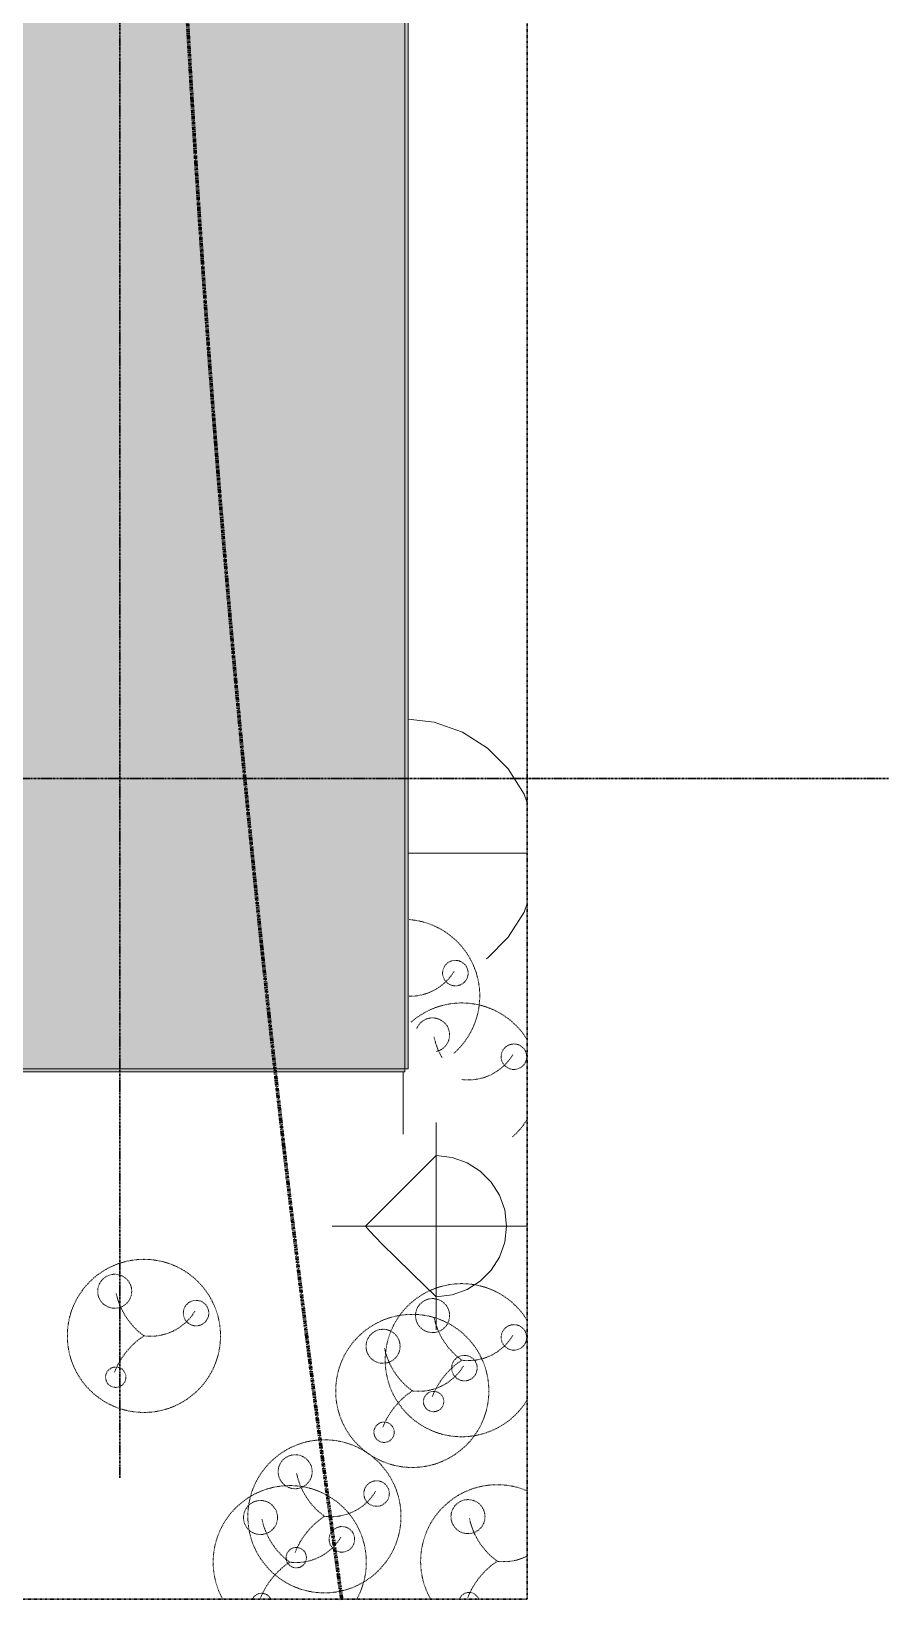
# Model space of a CAD drawing. Header units: inches. Extents: x 9391 to 11530, y 1186 to 2858.
# Drawn here: x 11259.5 to 11461, y 1339.6 to 1708.4 of the extents above; entities that cross this region are included whole.
import ezdxf

# ---------------------------------------------------------------- set-up
doc = ezdxf.new("R2010")
doc.units = ezdxf.units.IN
doc.header["$MEASUREMENT"] = 0
for name, pattern in [('Aligning Line 1_8_', [0.25, 0.125, -0.125]), ('Dash', [0.25, 0.125, -0.125]), ('Double Dash 3_8_', [1, 0.375, -0.125, 0.125, -0.125, 0.125, -0.125]), ('Grid Line 1_2_', [0.875, 0.5, -0.125, 0.125, -0.125])]:
    doc.linetypes.add(name, pattern=pattern)
for name, color, linetype, lineweight in [('A-DETL-GENF-1', 254, 'Continuous', 9), ('A-DETL-GENF-2', 253, 'Continuous', 9), ('A-DETL-GENF-HDLN', 1, 'Dash', 9), ('A-ROOF', 132, 'Continuous', 13), ('A-ROOF-1', 132, 'Continuous', 5), ('A-ROOF-OTLN', 132, 'Continuous', 9), ('A-ROOF-OTLN-1', 132, 'Continuous', 5), ('C-PROP-LINE', 91, 'Double Dash 3_8_', 211), ('G-ANNO-SYMB', 111, 'Aligning Line 1_8_', 30), ('S-GRID-1', 1, 'Grid Line 1_2_', 30)]:
    doc.layers.add(name, color=color, linetype=linetype, lineweight=lineweight)

# ---------------------------------------------------------------- blocks, each defined once
blk = doc.blocks.new('orange tree 26119 - orange tree 26119-1542759-FLOOR PLAN - ROOF')
at = {"layer": 'A-DETL-GENF-1'}
for p, q in [((-19.79, 24.69), (-13.91, 28.43)), ((-13.91, 28.43), (-11.87, 29.16)), ((0, 27.3), (0, 29.16)), ((0, 29.16), (0, 24.05)), ((0, 24.05), (0, 29.16)), ((0, 29.16), (0, 23.88)), ((0, 24.91), (0, 27.3)), ((11.87, 29.16), (13.91, 28.43)), ((13.91, 28.43), (19.79, 24.69)), ((-24.69, 19.79), (-19.79, 24.69)), ((0, 20.98), (0, 24.91)), ((0, 23.88), (0, 15.68)), ((19.79, 24.69), (24.69, 19.79)), ((-28.43, 13.91), (-24.69, 19.79)), ((0, 18.59), (0, 20.98)), ((0, 13.63), (0, 18.59)), ((24.69, 19.79), (24.86, 19.53)), ((0, 15.68), (0, 4.91)), ((-30.81, 7.25), (-28.43, 13.91)), ((0, 12.6), (0, 13.63)), ((0, 7.14), (0, 12.6)), ((-31.52, 1.15), (-30.81, 7.25)), ((0, 2.86), (0, 7.14)), ((0, 5.43), (0, 4.91)), ((0, 5.43), (0, 2.52)), ((0, 4.91), (0, 1.15)), ((0, 4.91), (0, 1.33)), ((0, 3.04), (0, 2.86)), ((0, 3.04), (0, 1.15)), ((0, 1.15), (0, 2.52)), ((0, 1.33), (0, 1.15)), ((51.43, 0), (58.05, 0)), ((51.55, 0), (51.43, 0)), ((52.33, 0), (51.55, 0)), ((55.06, 0), (52.33, 0)), ((62.08, 0), (55.06, 0)), ((55.71, 0), (55.19, 0)), ((55.19, 0), (59.61, 0)), ((58.96, 0), (55.71, 0)), ((60.26, 0), (57.4, 0)), ((57.4, 0), (62.08, 0)), ((58.05, 0), (58.96, 0)), ((59.61, 0), (58.31, 0)), ((58.31, 0), (62.73, 0)), ((66.1, 0), (60.26, 0)), ((62.73, 0), (66.1, 0))]:
    blk.add_line(p, q, dxfattribs=at)
blk = doc.blocks.new('lupin 26755 - lupin 26755-1542760-FLOOR PLAN - ROOF')
at = {"layer": 'A-DETL-GENF-HDLN'}
for centre, radius in [((0, 0), 18), ((-5.36, 12.26), 3), ((-10.49, -6.87), 4), ((9.72, -6.62), 2.39)]:
    blk.add_circle(centre, radius, dxfattribs=at)
for centre, radius, start, end in [((-12.13, 1.52), 12.23, 352.8605, 59.0245), ((-13.57, 9.88), 16.78, 282.0514, 323.9486), ((15.36, 10.23), 18.46, 213.6663, 248.3337)]:
    blk.add_arc(centre, radius, start, end, dxfattribs=at)
blk = doc.blocks.new('lupin 26755 - lupin 26755-V66-FLOOR PLAN - ROOF')
at = {"layer": 'A-DETL-GENF-HDLN'}
for centre, radius in [((-5.36, 12.26), 3), ((-10.49, -6.87), 4)]:
    blk.add_circle(centre, radius, dxfattribs=at)
for centre, radius, start, end in [((0, 0), 18, 60.6663, 299.3337), ((-12.13, 1.52), 12.23, 352.8605, 59.0245), ((-13.57, 9.88), 16.78, 282.0514, 323.9486), ((15.36, 10.23), 18.46, 213.6663, 248.3337), ((9.72, -6.62), 2.39, 113.9463, 245.7481)]:
    blk.add_arc(centre, radius, start, end, dxfattribs=at)
blk = doc.blocks.new('lupin 26755 - lupin 26755-V67-FLOOR PLAN - ROOF')
at = {"layer": 'A-DETL-GENF-HDLN'}
blk.add_circle((-10.49, -6.87), 4, dxfattribs=at)
for centre, radius, start, end in [((0, 0), 18, 156.8793, 300.0893), ((-12.13, 1.52), 12.23, 352.8605, 27.1309), ((-13.57, 9.88), 16.78, 282.0514, 323.9486), ((15.36, 10.23), 18.46, 213.6663, 248.3337), ((9.72, -6.62), 2.39, 108.0202, 251.398)]:
    blk.add_arc(centre, radius, start, end, dxfattribs=at)
blk = doc.blocks.new('lupin 26755 - lupin 26755-V68-FLOOR PLAN - ROOF')
at = {"layer": 'A-DETL-GENF-HDLN'}
for centre, radius in [((-5.36, 12.26), 3), ((-10.49, -6.87), 4), ((9.72, -6.62), 2.39)]:
    blk.add_circle(centre, radius, dxfattribs=at)
for centre, radius, start, end in [((0, 0), 18, 120.8509, 0), ((0, 0), 18, 0, 59.1491), ((-12.13, 1.52), 12.23, 352.8605, 59.0245), ((-13.57, 9.88), 16.78, 282.0514, 323.9486), ((15.36, 10.23), 18.46, 213.6663, 248.3337)]:
    blk.add_arc(centre, radius, start, end, dxfattribs=at)
blk = doc.blocks.new('lupin 26755 - lupin 26755-V69-FLOOR PLAN - ROOF')
at = {"layer": 'A-DETL-GENF-HDLN'}
blk.add_circle((-5.36, 12.26), 3, dxfattribs=at)
for centre, radius, start, end in [((0, 0), 18, 120.8509, 221.5531), ((0, 0), 18, 41.5533, 59.1491), ((-12.13, 1.52), 12.23, 352.8605, 59.0245), ((-10.49, -6.87), 4, 13.876, 249.2163), ((-13.57, 9.88), 16.78, 282.0514, 300.076)]:
    blk.add_arc(centre, radius, start, end, dxfattribs=at)
blk = doc.blocks.new('lupin 26755 - lupin 26755-V70-FLOOR PLAN - ROOF')
at = {"layer": 'A-DETL-GENF-HDLN'}
blk.add_circle((-5.36, 12.26), 3, dxfattribs=at)
for centre, radius, start, end in [((0, 0), 18, 41.5531, 176.3075), ((-12.13, 1.52), 12.23, 358.2742, 59.0245)]:
    blk.add_arc(centre, radius, start, end, dxfattribs=at)
blk = doc.blocks.new('magnolia 26756 - magnolia 26756-1542761-FLOOR PLAN - ROOF')
at = {"layer": 'A-DETL-GENF-1'}
for p, q in [((0, 21), (0, 21.46)), ((0, 21.46), (0, 20.73)), ((0, 20.53), (0, 21.46)), ((0, 21.46), (0, 21.19)), ((0, 21.43), (0, 21.46)), ((0, 21.46), (0, 21.3)), ((0, 20.4), (0, 21.43)), ((0, 21.23), (0, 21.33)), ((0, 21.33), (0, 20.66)), ((0, 21.3), (0, 21.23)), ((0, 21.19), (0, 20.7)), ((0, 20), (0, 21.07)), ((0, 21.07), (0, 20.91)), ((0, 20.8), (0, 21)), ((0, 20.98), (0, 21)), ((0, 21), (0, 20.87)), ((0, 20.84), (0, 20.98)), ((0, 20.91), (0, 20.7)), ((0, 17.43), (0, 20.87)), ((0, 19.97), (0, 20.84)), ((0, 20.71), (0, 20.8)), ((0, 20.73), (0, 20)), ((0, 20.5), (0, 20.71)), ((0, 20.7), (0, 20.43)), ((0, 20.7), (0, 20.28)), ((0, 20.66), (0, 20.47)), ((0, 20.44), (0, 20.53)), ((0, 20.2), (0, 20.5)), ((0, 20.47), (0, 20.24)), ((0, 20.38), (0, 20.44)), ((0, 20.43), (0, 18.93)), ((0, 20.08), (0, 20.4)), ((0, 20.13), (0, 20.38)), ((0, 20.28), (0, 19.97)), ((0, 20.24), (0, 19.97)), ((0, 19.84), (0, 20.2)), ((0, 19.97), (0, 20.13)), ((0, 19.38), (0, 20.08)), ((0, 19.73), (0, 19.97)), ((0, 19.97), (0, 19.7)), ((0, 19.46), (0, 19.84)), ((0, 19.56), (0, 19.73)), ((0, 19.7), (0, 19.56)), ((0, 19.47), (0, 19.56)), ((0, 19.56), (0, 19.41)), ((0, 18.93), (0, 19.47)), ((0, 19.08), (0, 19.46)), ((0, 19.41), (0, 19.12)), ((0, 18.57), (0, 19.38)), ((0, 19.12), (0, 19.01)), ((0, 18.73), (0, 19.08)), ((0, 19.01), (0, 18.93)), ((0, 18.93), (0, 18.75)), ((0, 18.75), (0, 18.58)), ((0, 17.95), (0, 18.73)), ((0, 18.58), (0, 18.06)), ((0, 17.6), (0, 18.57)), ((-10.37, 12.94), (-7.29, 14.9)), ((-7.29, 14.9), (-3.8, 16.15)), ((-3.8, 16.15), (0, 16.59)), ((0, 18.06), (0, 17.82)), ((0, 17.32), (0, 17.95)), ((0, 17.82), (0, 17.53)), ((0, 17.57), (0, 17.6)), ((0, 17.6), (0, 17.57)), ((0, 17.57), (0, 17.6)), ((0, 16.95), (0, 17.57)), ((0, 17.57), (0, 17.55)), ((0, 17.55), (0, 17.57)), ((0, 17.55), (0, 17.54)), ((0, 17.54), (0, 17.55)), ((0, 17.54), (0, 17.54)), ((0, 17.53), (0, 17.5)), ((0, 17.5), (0, 17.45)), ((0, 17.45), (0, 17.38)), ((0, 17.43), (0, 16.8)), ((0, 17.38), (0, 17.28)), ((0, 16.77), (0, 17.32)), ((0, 17.28), (0, 17.17)), ((0, 17.03), (0, 17.2)), ((0, 17.2), (0, 13.73)), ((0, 17.17), (0, 16.9)), ((0, 16.6), (0, 17.03)), ((0, 16.87), (0, 16.95)), ((0, 16.9), (0, 16.87)), ((0, 16.8), (0, 16.66)), ((0, 16.25), (0, 16.77)), ((0, 16.66), (0, 16.55)), ((0, 16.51), (0, 16.66)), ((0, 16.66), (0, 16.55)), ((0, 16.54), (0, 16.6)), ((0, 16.59), (3.8, 16.15)), ((0, 16.55), (0, 16.46)), ((0, 16.55), (0, 16.54)), ((0, 16.43), (0, 16.51)), ((0, 16.46), (0, 16.42)), ((0, 16.42), (0, 16.43)), ((0, 15.69), (0, 16.25)), ((0, 15.81), (0, 15.93)), ((0, 15.93), (0, 14.93)), ((0, 15.57), (0, 15.81)), ((0, 15.03), (0, 15.69)), ((0, 15.52), (0, 15.6)), ((0, 15.6), (0, 14.95)), ((0, 15.24), (0, 15.57)), ((0, 14.57), (0, 15.52)), ((0, 13.8), (0, 15.24)), ((0, 14.2), (0, 15.03)), ((0, 14.95), (0, 14.47)), ((0, 14.93), (0, 13.2)), ((0, 14.74), (0, 14.82)), ((0, 14.82), (0, 14.81)), ((0, 14.81), (0, 14.73)), ((3.8, 16.15), (7.29, 14.9)), ((7.29, 14.9), (10.37, 12.94)), ((-12.94, 10.37), (-10.37, 12.94)), ((0, 14.12), (0, 14.74)), ((0, 14.73), (0, 14.2)), ((0, 14.2), (0, 14.57)), ((0, 14.47), (0, 13.11)), ((0, 13.2), (0, 14.27)), ((0, 14.27), (0, 13.82)), ((0, 13.9), (0, 14.2)), ((0, 11.92), (0, 14.12)), ((0, 13.73), (0, 13.9)), ((0, 13.82), (0, 13.67)), ((0, 13.47), (0, 13.8)), ((0, 13.67), (0, 13.54)), ((0, 13.54), (0, 13.2)), ((0, 13.05), (0, 13.47)), ((0, 13.2), (0, 12.3)), ((0, 13.11), (0, 12.6)), ((0, 12.94), (0, 13.05)), ((0, 12.86), (0, 12.94)), ((0, 12.6), (0, 12.86)), ((0, 12.3), (0, 12.1)), ((0, 12.1), (0, 11.97)), ((0, 11.95), (0, 12.07)), ((0, 12.07), (0, 11.69)), ((0, 11.97), (0, 11.95)), ((0, 11.4), (0, 11.92)), ((0, 11.69), (0, 11.35)), ((0, 10.87), (0, 11.4)), ((0, 11.35), (0, 10.42)), ((10.37, 12.94), (12.94, 10.37)), ((-14.9, 7.29), (-12.94, 10.37)), ((0, -6.83), (0, 10.93)), ((0, 10.93), (0, 10.85)), ((0, 10.81), (0, 10.87)), ((0, 10.85), (0, 10.79)), ((0, 10.78), (0, 10.81)), ((0, 10.79), (0, 10.76)), ((0, 10.76), (0, 10.78)), ((0, 10.76), (0, 10.76)), ((0, 10.42), (0, 10.09)), ((0, 10.09), (0, 9.73)), ((0, 9.73), (0, 9.28)), ((0, 9.28), (0, 9.12)), ((0, 9.12), (0, 9)), ((0, 9), (0, 8.91)), ((0, 8.91), (0, 8.8)), ((0, 8.8), (0, 8.58)), ((0, 8.58), (0, 8.33)), ((0, 8.33), (0, 8.06)), ((0, 8.06), (0, 7.77)), ((0, 7.77), (0, 7.5)), ((0, 7.5), (0, 7.25)), ((12.94, 10.37), (14.9, 7.29)), ((-16.59, 0), (-16.15, 3.8)), ((-16.15, 3.8), (-14.9, 7.29)), ((0, 7.25), (0, 7.03)), ((0, 7.03), (0, 6.28)), ((0, 6.28), (0, 5.71)), ((0, 5.71), (0, 5.44)), ((0, 5.2), (0, 5.48)), ((0, 5.48), (0, 5.46)), ((0, 5.46), (0, 5.38)), ((0, 5.44), (0, 5.2)), ((0, 5.38), (0, 5.03)), ((0, 5.03), (0, 4.54)), ((0, 4.54), (0, 4.08)), ((0, 4.08), (0, 3.66)), ((14.9, 7.29), (16.15, 3.8)), ((16.15, 3.8), (16.59, 0)), ((-17.43, 0), (-20.87, 0)), ((-17.43, 0), (-16.8, 0)), ((-16.6, 0), (-17.03, 0)), ((-16.8, 0), (-16.66, 0)), ((-16.66, 0), (-16.55, 0)), ((-16.51, 0), (-16.66, 0)), ((-16.66, 0), (-16.55, 0)), ((-16.54, 0), (-16.6, 0)), ((-16.59, 0), (0, -16.59)), ((-16.55, 0), (-16.46, 0)), ((-16.55, 0), (-16.54, 0)), ((-16.43, 0), (-16.51, 0)), ((-16.46, 0), (-16.42, 0)), ((-16.42, 0), (-16.43, 0)), ((-15.81, 0), (-15.93, 0)), ((-15.93, 0), (-14.93, 0)), ((-15.57, 0), (-15.81, 0)), ((-15.24, 0), (-15.57, 0)), ((-13.8, 0), (-15.24, 0)), ((-14.93, 0), (-13.2, 0)), ((-13.2, 0), (-14.27, 0)), ((-14.27, 0), (-13.82, 0)), ((-13.82, 0), (-13.67, 0)), ((-13.47, 0), (-13.8, 0)), ((-13.67, 0), (-13.54, 0)), ((-13.54, 0), (-13.2, 0)), ((-13.2, 0), (-12.3, 0)), ((-12.3, 0), (-12.1, 0)), ((-12.1, 0), (-11.97, 0)), ((-11.97, 0), (-11.95, 0)), ((-5.2, 0), (-5.48, 0)), ((-5.48, 0), (-5.46, 0)), ((-5.46, 0), (-5.38, 0)), ((-5.38, 0), (-5.03, 0)), ((-5.03, 0), (-4.54, 0)), ((-4.54, 0), (-4.08, 0)), ((-4.08, 0), (-3.66, 0)), ((-3.66, 0), (-3.3, 0)), ((-3.3, 0), (-3.01, 0)), ((-2.47, 0), (-2.58, 0)), ((-2.58, 0), (-2.52, 0)), ((-2.52, 0), (-2.36, 0)), ((-2.36, 0), (-2.1, 0)), ((-2.1, 0), (-1.73, 0)), ((-1.73, 0), (-1.47, 0)), ((-1.47, 0), (-1.3, 0)), ((-1.3, 0), (-1.2, 0)), ((-1.2, 0), (-0.93, 0)), ((-0.93, 0), (-0.1, 0)), ((-0.1, 0), (2.13, 0)), ((0, 3.66), (0, 3.3)), ((0, 3.3), (0, 3.01)), ((0, 3.01), (0, 2.8)), ((0, 2.8), (0, 2.67)), ((0, 2.67), (0, 1.88)), ((0, 2.47), (0, 2.58)), ((0, 2.58), (0, 2.52)), ((0, 2.52), (0, 2.36)), ((0, 2.41), (0, 2.47)), ((0, 2.29), (0, 2.41)), ((0, 2.36), (0, 2.1)), ((0, 2.09), (0, 2.29)), ((0, 2.1), (0, 1.73)), ((0, 0.43), (0, 2.09)), ((0, 1.88), (0, 1.25)), ((0, 1.73), (0, 1.47)), ((0, 1.47), (0, 1.3)), ((0, 1.3), (0, 1.2)), ((0, 1.03), (0, 1.27)), ((0, 1.27), (0, 0.49)), ((0, 1.25), (0, 1.07)), ((0, 1.2), (0, 0.93)), ((0, 1.07), (0, 1.09)), ((0, 1.09), (0, 1.04)), ((0, 1.04), (0, 0.98)), ((0, 0.94), (0, 1.03)), ((0, 0.98), (0, 0.93)), ((0, 0.93), (0, 0.94)), ((0, 0.93), (0, 0.1)), ((0, 0.49), (0, 0.42)), ((0, 0.41), (0, 0.43)), ((0, 0.42), (0, 0.41)), ((0, 0.1), (0, -2.13)), ((1.82, 0), (1.78, 0)), ((1.78, 0), (1.79, 0)), ((1.79, 0), (1.87, 0)), ((2.08, 0), (1.82, 0)), ((1.87, 0), (4.46, 0)), ((2.13, 0), (2.08, 0)), ((4.46, 0), (6.67, 0)), ((4.84, 0), (4.63, 0)), ((4.63, 0), (4.64, 0)), ((4.64, 0), (5.23, 0)), ((6.67, 0), (4.84, 0)), ((5.23, 0), (6.02, 0)), ((6.02, 0), (7.6, 0)), ((7.4, 0), (7.2, 0)), ((7.2, 0), (7.84, 0)), ((7.87, 0), (7.4, 0)), ((7.6, 0), (7.79, 0)), ((7.79, 0), (7.95, 0)), ((7.84, 0), (8.5, 0)), ((8.24, 0), (7.87, 0)), ((7.95, 0), (8.2, 0)), ((8.2, 0), (8.36, 0)), ((8.72, 0), (8.24, 0)), ((8.45, 0), (8.27, 0)), ((8.27, 0), (9.94, 0)), ((8.36, 0), (8.45, 0)), ((8.5, 0), (9.15, 0)), ((9.33, 0), (8.72, 0)), ((9.15, 0), (10.39, 0)), ((9.48, 0), (9.33, 0)), ((9.68, 0), (9.48, 0)), ((10.48, 0), (9.68, 0)), ((9.94, 0), (10.25, 0)), ((10.25, 0), (10.46, 0)), ((10.39, 0), (11.46, 0)), ((10.46, 0), (10.53, 0)), ((10.53, 0), (10.48, 0)), ((11.46, 0), (11.6, 0)), ((11.6, 0), (11.88, 0)), ((11.88, 0), (12.14, 0)), ((12.14, 0), (12.25, 0)), ((12.25, 0), (12.33, 0)), ((12.33, 0), (12.45, 0)), ((12.45, 0), (12.5, 0)), ((12.5, 0), (12.53, 0)), ((12.53, 0), (12.59, 0)), ((12.59, 0), (12.71, 0)), ((12.71, 0), (12.93, 0)), ((12.93, 0), (13.29, 0)), ((13.29, 0), (13.41, 0)), ((13.41, 0), (13.98, 0)), ((13.98, 0), (14.12, 0)), ((14.12, 0), (14.27, 0)), ((14.27, 0), (14.44, 0)), ((14.44, 0), (14.6, 0)), ((14.6, 0), (14.77, 0)), ((14.77, 0), (14.93, 0)), ((14.93, 0), (15.16, 0)), ((15.16, 0), (15.87, 0)), ((15.87, 0), (16.71, 0)), ((16.71, 0), (17.1, 0)), ((17.1, 0), (17.42, 0)), ((17.42, 0), (17.56, 0)), ((17.45, 0), (17.42, 0)), ((17.42, 0), (17.46, 0)), ((17.73, 0), (17.45, 0)), ((17.46, 0), (17.6, 0)), ((17.56, 0), (17.67, 0)), ((17.6, 0), (17.87, 0)), ((17.67, 0), (17.7, 0)), ((17.7, 0), (17.73, 0)), ((17.73, 0), (17.73, 0)), ((17.87, 0), (18.03, 0)), ((18.03, 0), (18.13, 0)), ((18.13, 0), (18.26, 0)), ((18.26, 0), (18.36, 0)), ((18.36, 0), (18.53, 0)), ((18.53, 0), (18.96, 0)), ((18.96, 0), (19.36, 0)), ((19.36, 0), (19.7, 0)), ((19.92, 0), (19.6, 0)), ((19.6, 0), (21.36, 0)), ((19.7, 0), (19.93, 0)), ((20.02, 0), (19.92, 0)), ((19.93, 0), (20.02, 0)), ((22.01, 0), (20.47, 0)), ((21.36, 0), (21.71, 0)), ((21.71, 0), (21.95, 0)), ((21.95, 0), (22.07, 0)), ((22.07, 0), (22.01, 0)), ((-24.24, 0), (-24.4, 0)), ((-24.4, 0), (-24.17, 0)), ((-23.86, 0), (-24.24, 0)), ((-24.17, 0), (-23.95, 0)), ((-23.2, 0), (-24.13, 0)), ((-24.13, 0), (-23.98, 0)), ((-23.98, 0), (-22.03, 0)), ((-23.95, 0), (-22.93, 0)), ((-22.68, 0), (-23.86, 0)), ((-23.42, 0), (-23.44, 0)), ((-23.44, 0), (-23.2, 0)), ((-23.33, 0), (-23.42, 0)), ((-22.99, 0), (-23.33, 0)), ((-22.93, 0), (-23.02, 0)), ((-23.02, 0), (-22.95, 0)), ((-22.57, 0), (-22.99, 0)), ((-22.95, 0), (-22.8, 0)), ((-22.8, 0), (-21.19, 0)), ((-20.53, 0), (-22.68, 0)), ((-21.7, 0), (-22.57, 0)), ((-22.45, 0), (-22.54, 0)), ((-22.54, 0), (-22.53, 0)), ((-22.53, 0), (-22.37, 0)), ((-22, 0), (-22.45, 0)), ((-22.37, 0), (-20.73, 0)), ((-22.03, 0), (-21.87, 0)), ((-21.89, 0), (-22, 0)), ((-21.87, 0), (-21.89, 0)), ((-21, 0), (-21.7, 0)), ((-21.55, 0), (-21.6, 0)), ((-21.6, 0), (-21.6, 0)), ((-21.6, 0), (-21.3, 0)), ((-21.43, 0), (-21.55, 0)), ((-20.4, 0), (-21.43, 0)), ((-21.23, 0), (-21.33, 0)), ((-21.33, 0), (-20.66, 0)), ((-21.3, 0), (-21.23, 0)), ((-21.19, 0), (-20.7, 0)), ((-20, 0), (-21.07, 0)), ((-21.07, 0), (-20.91, 0)), ((-20.8, 0), (-21, 0)), ((-20.98, 0), (-21, 0)), ((-21, 0), (-20.87, 0)), ((-20.84, 0), (-20.98, 0)), ((-20.91, 0), (-20.7, 0)), ((-19.97, 0), (-20.84, 0)), ((-20.71, 0), (-20.8, 0)), ((-20.73, 0), (-20, 0)), ((-20.5, 0), (-20.71, 0)), ((-20.7, 0), (-20.43, 0)), ((-20.7, 0), (-20.28, 0)), ((-20.66, 0), (-20.47, 0)), ((-20.44, 0), (-20.53, 0)), ((-20.2, 0), (-20.5, 0)), ((-20.47, 0), (-20.24, 0)), ((-20.38, 0), (-20.44, 0)), ((-20.43, 0), (-18.93, 0)), ((-20.08, 0), (-20.4, 0)), ((-20.13, 0), (-20.38, 0)), ((-20.28, 0), (-19.97, 0)), ((-20.24, 0), (-19.97, 0)), ((-19.84, 0), (-20.2, 0)), ((-19.97, 0), (-20.13, 0)), ((-19.38, 0), (-20.08, 0)), ((-19.73, 0), (-19.97, 0)), ((-19.97, 0), (-19.7, 0)), ((-19.46, 0), (-19.84, 0)), ((-19.56, 0), (-19.73, 0)), ((-19.7, 0), (-19.56, 0)), ((-19.47, 0), (-19.56, 0)), ((-19.56, 0), (-19.41, 0)), ((-18.93, 0), (-19.47, 0)), ((-19.08, 0), (-19.46, 0)), ((-19.41, 0), (-19.12, 0)), ((-18.57, 0), (-19.38, 0)), ((-19.12, 0), (-19.01, 0)), ((-18.73, 0), (-19.08, 0)), ((-19.01, 0), (-18.93, 0)), ((-18.93, 0), (-18.75, 0)), ((-18.75, 0), (-18.58, 0)), ((-17.95, 0), (-18.73, 0)), ((-18.58, 0), (-18.06, 0)), ((-17.6, 0), (-18.57, 0)), ((-18.06, 0), (-17.82, 0)), ((-17.32, 0), (-17.95, 0)), ((-17.82, 0), (-17.53, 0)), ((-17.57, 0), (-17.6, 0)), ((-17.6, 0), (-17.57, 0)), ((-17.57, 0), (-17.6, 0)), ((-16.95, 0), (-17.57, 0)), ((-17.57, 0), (-17.55, 0)), ((-17.55, 0), (-17.57, 0)), ((-17.55, 0), (-17.54, 0)), ((-17.54, 0), (-17.55, 0)), ((-17.54, 0), (-17.54, 0)), ((-17.53, 0), (-17.5, 0)), ((-17.5, 0), (-17.45, 0)), ((-17.45, 0), (-17.38, 0)), ((-17.38, 0), (-17.28, 0)), ((-16.77, 0), (-17.32, 0)), ((-17.28, 0), (-17.17, 0)), ((-17.03, 0), (-17.2, 0)), ((-17.2, 0), (-13.73, 0)), ((-17.17, 0), (-16.9, 0)), ((-16.87, 0), (-16.95, 0)), ((-16.9, 0), (-16.87, 0)), ((-16.25, 0), (-16.77, 0)), ((-15.69, 0), (-16.25, 0)), ((-15.03, 0), (-15.69, 0)), ((-15.52, 0), (-15.6, 0)), ((-15.6, 0), (-14.95, 0)), ((-14.57, 0), (-15.52, 0)), ((-14.2, 0), (-15.03, 0)), ((-14.95, 0), (-14.47, 0)), ((-14.74, 0), (-14.82, 0)), ((-14.82, 0), (-14.81, 0)), ((-14.81, 0), (-14.73, 0)), ((-14.12, 0), (-14.74, 0)), ((-14.73, 0), (-14.2, 0)), ((-14.2, 0), (-14.57, 0)), ((-14.47, 0), (-13.11, 0)), ((-13.9, 0), (-14.2, 0)), ((-11.92, 0), (-14.12, 0)), ((-13.73, 0), (-13.9, 0)), ((-13.05, 0), (-13.47, 0)), ((-13.11, 0), (-12.6, 0)), ((-12.94, 0), (-13.05, 0)), ((-12.86, 0), (-12.94, 0)), ((-12.6, 0), (-12.86, 0)), ((-11.95, 0), (-12.07, 0)), ((-12.07, 0), (-11.69, 0)), ((-11.4, 0), (-11.92, 0)), ((-11.69, 0), (-11.35, 0)), ((-10.87, 0), (-11.4, 0)), ((-11.35, 0), (-10.42, 0)), ((6.83, 0), (-10.93, 0)), ((-10.93, 0), (-10.85, 0)), ((-10.81, 0), (-10.87, 0)), ((-10.85, 0), (-10.79, 0)), ((-10.78, 0), (-10.81, 0)), ((-10.79, 0), (-10.76, 0)), ((-10.76, 0), (-10.78, 0)), ((-10.76, 0), (-10.76, 0)), ((-10.42, 0), (-10.09, 0)), ((-10.09, 0), (-9.73, 0)), ((-9.73, 0), (-9.28, 0)), ((-9.28, 0), (-9.12, 0)), ((-9.12, 0), (-9, 0)), ((-9, 0), (-8.91, 0)), ((-8.91, 0), (-8.8, 0)), ((-8.8, 0), (-8.58, 0)), ((-8.58, 0), (-8.33, 0)), ((-8.33, 0), (-8.06, 0)), ((-8.06, 0), (-7.77, 0)), ((-7.77, 0), (-7.5, 0)), ((-7.5, 0), (-7.25, 0)), ((-7.25, 0), (-7.03, 0)), ((-7.03, 0), (-6.28, 0)), ((-6.28, 0), (-5.71, 0)), ((-5.71, 0), (-5.44, 0)), ((-5.44, 0), (-5.2, 0)), ((-3.01, 0), (-2.8, 0)), ((-2.8, 0), (-2.67, 0)), ((-2.67, 0), (-1.88, 0)), ((-2.41, 0), (-2.47, 0)), ((-2.29, 0), (-2.41, 0)), ((-2.09, 0), (-2.29, 0)), ((-0.43, 0), (-2.09, 0)), ((-1.88, 0), (-1.25, 0)), ((-1.03, 0), (-1.27, 0)), ((-1.27, 0), (-0.49, 0)), ((-1.25, 0), (-1.07, 0)), ((-1.07, 0), (-1.09, 0)), ((-1.09, 0), (-1.04, 0)), ((-1.04, 0), (-0.98, 0)), ((-0.94, 0), (-1.03, 0)), ((-0.98, 0), (-0.93, 0)), ((-0.93, 0), (-0.94, 0)), ((-0.49, 0), (-0.42, 0)), ((-0.41, 0), (-0.43, 0)), ((-0.42, 0), (-0.41, 0)), ((0, -1.82), (0, -1.78)), ((0, -1.78), (0, -1.79)), ((0, -1.79), (0, -1.87)), ((0, -2.08), (0, -1.82)), ((0, -1.87), (0, -4.46)), ((0, -2.13), (0, -2.08)), ((7.16, 0), (6.83, 0)), ((7.55, 0), (7.16, 0)), ((7.99, 0), (7.55, 0)), ((8.44, 0), (7.99, 0)), ((8.87, 0), (8.44, 0)), ((9.25, 0), (8.87, 0)), ((9.53, 0), (9.25, 0)), ((13.54, 0), (9.53, 0)), ((16.59, 0), (11.2, -5.53)), ((13.24, 0), (12.4, 0)), ((12.4, 0), (12.58, 0)), ((12.58, 0), (12.77, 0)), ((12.77, 0), (12.98, 0)), ((12.98, 0), (14.53, 0)), ((13.61, 0), (13.24, 0)), ((14.45, 0), (13.33, 0)), ((13.33, 0), (14.03, 0)), ((13.56, 0), (13.47, 0)), ((13.47, 0), (13.55, 0)), ((14.13, 0), (13.54, 0)), ((13.55, 0), (13.64, 0)), ((13.68, 0), (13.56, 0)), ((13.93, 0), (13.61, 0)), ((13.64, 0), (13.7, 0)), ((13.82, 0), (13.68, 0)), ((13.7, 0), (13.75, 0)), ((13.78, 0), (13.73, 0)), ((13.73, 0), (13.89, 0)), ((13.75, 0), (13.78, 0)), ((13.78, 0), (13.78, 0)), ((14.26, 0), (13.82, 0)), ((13.89, 0), (14.03, 0)), ((14.21, 0), (13.93, 0)), ((14.03, 0), (14.4, 0)), ((14.03, 0), (14.17, 0)), ((14.51, 0), (14.13, 0)), ((14.17, 0), (14.61, 0)), ((14.46, 0), (14.21, 0)), ((14.4, 0), (14.26, 0)), ((14.66, 0), (14.45, 0)), ((14.67, 0), (14.46, 0)), ((14.68, 0), (14.51, 0)), ((14.53, 0), (14.64, 0)), ((14.61, 0), (14.8, 0)), ((14.64, 0), (14.69, 0)), ((14.82, 0), (14.66, 0)), ((14.84, 0), (14.67, 0)), ((14.69, 0), (14.68, 0)), ((14.8, 0), (15.04, 0)), ((14.93, 0), (14.82, 0)), ((15.18, 0), (14.84, 0)), ((15.18, 0), (14.93, 0)), ((14.93, 0), (15.83, 0)), ((15.09, 0), (14.93, 0)), ((15.04, 0), (15.18, 0)), ((15.22, 0), (15.09, 0)), ((15.65, 0), (15.18, 0)), ((15.18, 0), (15.35, 0)), ((15.32, 0), (15.18, 0)), ((15.7, 0), (15.2, 0)), ((15.2, 0), (16.96, 0)), ((15.33, 0), (15.22, 0)), ((15.47, 0), (15.32, 0)), ((15.44, 0), (15.33, 0)), ((15.35, 0), (15.44, 0)), ((15.55, 0), (15.44, 0)), ((15.44, 0), (15.6, 0)), ((17.16, 0), (15.47, 0)), ((15.83, 0), (15.55, 0)), ((15.6, 0), (15.87, 0)), ((16.32, 0), (15.6, 0)), ((15.6, 0), (15.64, 0)), ((15.64, 0), (15.65, 0)), ((15.65, 0), (15.64, 0)), ((15.64, 0), (15.65, 0)), ((16.43, 0), (15.65, 0)), ((15.65, 0), (15.7, 0)), ((15.8, 0), (15.7, 0)), ((15.7, 0), (15.83, 0)), ((15.86, 0), (15.8, 0)), ((15.83, 0), (16.07, 0)), ((15.87, 0), (15.86, 0)), ((19.4, 0), (15.93, 0)), ((15.93, 0), (16.23, 0)), ((16.07, 0), (16.38, 0)), ((16.23, 0), (17.41, 0)), ((16.31, 0), (16.27, 0)), ((16.27, 0), (16.49, 0)), ((18.04, 0), (16.31, 0)), ((16.82, 0), (16.32, 0)), ((16.38, 0), (16.76, 0)), ((16.54, 0), (16.4, 0)), ((16.4, 0), (17.6, 0)), ((16.6, 0), (16.43, 0)), ((16.49, 0), (16.67, 0)), ((16.71, 0), (16.54, 0)), ((17.43, 0), (16.6, 0)), ((16.67, 0), (16.82, 0)), ((16.88, 0), (16.71, 0)), ((16.76, 0), (18.16, 0)), ((16.82, 0), (17.01, 0)), ((16.98, 0), (16.82, 0)), ((17.5, 0), (16.88, 0)), ((16.96, 0), (17.73, 0)), ((17.08, 0), (16.98, 0)), ((17.01, 0), (17.68, 0)), ((17.36, 0), (17.08, 0)), ((17.52, 0), (17.16, 0)), ((17.87, 0), (17.36, 0)), ((17.41, 0), (17.61, 0)), ((17.6, 0), (17.43, 0)), ((17.73, 0), (17.5, 0)), ((17.53, 0), (17.51, 0)), ((17.51, 0), (17.6, 0)), ((17.73, 0), (17.52, 0)), ((17.6, 0), (17.53, 0)), ((17.97, 0), (17.6, 0)), ((17.6, 0), (17.81, 0)), ((17.61, 0), (17.73, 0)), ((17.68, 0), (17.85, 0)), ((17.73, 0), (17.73, 0)), ((17.81, 0), (17.91, 0)), ((17.85, 0), (17.97, 0)), ((17.91, 0), (17.87, 0)), ((18.42, 0), (18.04, 0)), ((18.16, 0), (18.68, 0)), ((18.65, 0), (18.42, 0)), ((18.97, 0), (18.65, 0)), ((18.68, 0), (19.22, 0)), ((19.33, 0), (18.97, 0)), ((19.16, 0), (19.07, 0)), ((19.07, 0), (19.55, 0)), ((19.33, 0), (19.16, 0)), ((19.22, 0), (19.4, 0)), ((19.55, 0), (19.33, 0)), ((19.67, 0), (19.33, 0)), ((19.4, 0), (19.77, 0)), ((19.89, 0), (19.4, 0)), ((19.74, 0), (19.47, 0)), ((19.47, 0), (19.82, 0)), ((19.79, 0), (19.55, 0)), ((19.55, 0), (19.71, 0)), ((19.95, 0), (19.67, 0)), ((19.71, 0), (20.13, 0)), ((20.04, 0), (19.74, 0)), ((19.77, 0), (19.96, 0)), ((20.03, 0), (19.79, 0)), ((19.82, 0), (20.96, 0)), ((20.13, 0), (19.89, 0)), ((20.12, 0), (19.95, 0)), ((19.96, 0), (20.27, 0)), ((20.24, 0), (20.03, 0)), ((20.27, 0), (20.04, 0)), ((20.13, 0), (20.12, 0)), ((20.2, 0), (20.13, 0)), ((21.23, 0), (20.2, 0)), ((20.87, 0), (20.24, 0)), ((20.47, 0), (21.43, 0)), ((20.9, 0), (20.87, 0)), ((20.98, 0), (20.9, 0)), ((20.96, 0), (21.14, 0)), ((21.31, 0), (20.98, 0)), ((21.14, 0), (21.27, 0)), ((21.34, 0), (21.23, 0)), ((21.27, 0), (21.34, 0)), ((21.41, 0), (21.31, 0)), ((21.47, 0), (21.41, 0)), ((21.43, 0), (21.63, 0)), ((21.48, 0), (21.47, 0)), ((21.47, 0), (21.6, 0)), ((21.8, 0), (21.47, 0)), ((21.52, 0), (21.48, 0)), ((21.87, 0), (21.52, 0)), ((21.6, 0), (21.73, 0)), ((21.63, 0), (21.78, 0)), ((21.73, 0), (22.19, 0)), ((21.78, 0), (21.87, 0)), ((22.7, 0), (21.8, 0)), ((22.36, 0), (22.11, 0)), ((22.11, 0), (22.13, 0)), ((22.13, 0), (22.26, 0)), ((22.19, 0), (22.33, 0)), ((22.26, 0), (23.17, 0)), ((22.33, 0), (22.38, 0)), ((22.38, 0), (22.36, 0)), ((23.66, 0), (22.7, 0)), ((23.17, 0), (24.07, 0)), ((24.4, 0), (23.66, 0)), ((24.07, 0), (24.26, 0)), ((24.26, 0), (24.38, 0)), ((24.38, 0), (24.4, 0)), ((0, -4.46), (0, -6.67)), ((0, -4.84), (0, -4.63)), ((0, -4.63), (0, -4.64)), ((0, -4.64), (0, -5.23)), ((0, -6.67), (0, -4.84)), ((0, -5.23), (0, -6.02)), ((0, -6.02), (0, -7.6)), ((0, -7.16), (0, -6.83)), ((0, -7.55), (0, -7.16)), ((0, -7.4), (0, -7.2)), ((0, -7.2), (0, -7.84)), ((11.2, -5.53), (7.2, -9.6)), ((0, -7.87), (0, -7.4)), ((0, -7.99), (0, -7.55)), ((0, -7.6), (0, -7.79)), ((0, -7.79), (0, -7.95)), ((0, -7.84), (0, -8.5)), ((0, -8.24), (0, -7.87)), ((0, -7.95), (0, -8.2)), ((0, -8.44), (0, -7.99)), ((0, -8.2), (0, -8.36)), ((0, -8.72), (0, -8.24)), ((0, -8.45), (0, -8.27)), ((0, -8.27), (0, -9.94)), ((0, -8.36), (0, -8.45)), ((0, -8.87), (0, -8.44)), ((0, -8.5), (0, -9.15)), ((0, -9.33), (0, -8.72)), ((0, -9.25), (0, -8.87)), ((0, -9.15), (0, -10.39)), ((0, -9.53), (0, -9.25)), ((0, -9.48), (0, -9.33)), ((0, -9.68), (0, -9.48)), ((0, -13.54), (0, -9.53)), ((0, -10.48), (0, -9.68)), ((0, -9.94), (0, -10.25)), ((0, -10.25), (0, -10.46)), ((0, -10.39), (0, -11.46)), ((0, -10.46), (0, -10.53)), ((0, -10.53), (0, -10.48)), ((7.2, -9.6), (4.37, -12.46)), ((0, -11.46), (0, -11.6)), ((0, -11.6), (0, -11.88)), ((0, -11.88), (0, -12.14)), ((0, -12.14), (0, -12.25)), ((0, -12.25), (0, -12.33)), ((0, -12.33), (0, -12.45)), ((0, -13.24), (0, -12.4)), ((0, -12.4), (0, -12.58)), ((0, -12.45), (0, -12.5)), ((0, -12.5), (0, -12.53)), ((0, -12.53), (0, -12.59)), ((0, -12.58), (0, -12.77)), ((0, -12.59), (0, -12.71)), ((0, -12.71), (0, -12.93)), ((0, -12.77), (0, -12.98)), ((0, -12.93), (0, -13.29)), ((0, -12.98), (0, -14.53)), ((0, -13.61), (0, -13.24)), ((0, -13.29), (0, -13.41)), ((0, -14.45), (0, -13.33)), ((0, -13.33), (0, -14.03)), ((0, -13.41), (0, -13.98)), ((0, -13.56), (0, -13.47)), ((0, -13.47), (0, -13.55)), ((0, -14.13), (0, -13.54)), ((0, -13.55), (0, -13.64)), ((0, -13.68), (0, -13.56)), ((0, -13.93), (0, -13.61)), ((0, -13.64), (0, -13.7)), ((0, -13.82), (0, -13.68)), ((0, -13.7), (0, -13.75)), ((0, -13.78), (0, -13.73)), ((0, -13.73), (0, -13.89)), ((0, -13.75), (0, -13.78)), ((0, -13.78), (0, -13.78)), ((0, -14.26), (0, -13.82)), ((0, -13.89), (0, -14.03)), ((0, -14.21), (0, -13.93)), ((0, -13.98), (0, -14.12)), ((0, -14.03), (0, -14.4)), ((0, -14.03), (0, -14.17)), ((0, -14.12), (0, -14.27)), ((0, -14.51), (0, -14.13)), ((0, -14.17), (0, -14.61)), ((0, -14.46), (0, -14.21)), ((0, -14.4), (0, -14.26)), ((0, -14.27), (0, -14.44)), ((0, -14.44), (0, -14.6)), ((0, -14.66), (0, -14.45)), ((0, -14.67), (0, -14.46)), ((0, -14.68), (0, -14.51)), ((0, -14.53), (0, -14.64)), ((0, -14.6), (0, -14.77)), ((0, -14.61), (0, -14.8)), ((0, -14.64), (0, -14.69)), ((0, -14.82), (0, -14.66)), ((0, -14.84), (0, -14.67)), ((0, -14.69), (0, -14.68)), ((2.46, -14.34), (1.25, -15.5)), ((4.37, -12.46), (2.46, -14.34)), ((0, -14.77), (0, -14.93)), ((0, -14.8), (0, -15.04)), ((0, -14.93), (0, -14.82)), ((0, -15.18), (0, -14.84)), ((0, -14.93), (0, -15.16)), ((0, -15.18), (0, -14.93)), ((0, -14.93), (0, -15.83)), ((0, -15.09), (0, -14.93)), ((0, -15.04), (0, -15.18)), ((0, -15.22), (0, -15.09)), ((0, -15.16), (0, -15.87)), ((0, -15.65), (0, -15.18)), ((0, -15.18), (0, -15.35)), ((0, -15.32), (0, -15.18)), ((0, -15.7), (0, -15.2)), ((0, -15.2), (0, -16.96)), ((0, -15.33), (0, -15.22)), ((0, -15.47), (0, -15.32)), ((0, -15.44), (0, -15.33)), ((0, -15.35), (0, -15.44)), ((0, -15.55), (0, -15.44)), ((0, -15.44), (0, -15.6)), ((0, -17.16), (0, -15.47)), ((0, -15.83), (0, -15.55)), ((0, -15.6), (0, -15.87)), ((0, -16.32), (0, -15.6)), ((0, -15.6), (0, -15.64)), ((0, -15.64), (0, -15.65)), ((0, -15.65), (0, -15.64)), ((0, -15.64), (0, -15.65)), ((0, -16.43), (0, -15.65)), ((0, -15.65), (0, -15.7)), ((0, -15.8), (0, -15.7)), ((0, -15.7), (0, -15.83)), ((0, -15.86), (0, -15.8)), ((0, -15.83), (0, -16.07)), ((0, -15.87), (0, -15.86)), ((0, -15.87), (0, -16.71)), ((0, -19.4), (0, -15.93)), ((0, -15.93), (0, -16.23)), ((0, -16.07), (0, -16.38)), ((0.51, -16.16), (0, -16.59)), ((0, -16.23), (0, -17.41)), ((0, -16.31), (0, -16.27)), ((0, -16.27), (0, -16.49)), ((0, -18.04), (0, -16.31)), ((0, -16.82), (0, -16.32)), ((0, -16.38), (0, -16.76)), ((0, -16.54), (0, -16.4)), ((0, -16.4), (0, -17.6)), ((0, -16.6), (0, -16.43)), ((0, -16.49), (0, -16.67)), ((0, -16.71), (0, -16.54)), ((0, -17.43), (0, -16.6)), ((0, -16.67), (0, -16.82)), ((0, -16.71), (0, -17.1)), ((0, -16.88), (0, -16.71)), ((0, -16.76), (0, -18.16)), ((0, -16.82), (0, -17.01)), ((0, -16.98), (0, -16.82)), ((0, -17.5), (0, -16.88)), ((0, -16.96), (0, -17.73)), ((0, -17.08), (0, -16.98)), ((0, -17.01), (0, -17.68)), ((0, -17.36), (0, -17.08)), ((0, -17.1), (0, -17.42)), ((0, -17.52), (0, -17.16)), ((0, -17.87), (0, -17.36)), ((0, -17.41), (0, -17.61)), ((0, -17.42), (0, -17.56)), ((0, -17.45), (0, -17.42)), ((0, -17.42), (0, -17.46)), ((0, -17.6), (0, -17.43)), ((0, -17.73), (0, -17.45)), ((0, -17.46), (0, -17.6)), ((0, -17.73), (0, -17.5)), ((0, -17.53), (0, -17.51)), ((0, -17.51), (0, -17.6)), ((0, -17.73), (0, -17.52)), ((0, -17.6), (0, -17.53)), ((0, -17.56), (0, -17.67)), ((0, -17.6), (0, -17.87)), ((0, -17.97), (0, -17.6)), ((0, -17.6), (0, -17.81)), ((0, -17.61), (0, -17.73)), ((0, -17.67), (0, -17.7)), ((0, -17.68), (0, -17.85)), ((0, -17.7), (0, -17.73)), ((0, -17.73), (0, -17.73)), ((0, -17.73), (0, -17.73)), ((0, -17.81), (0, -17.91)), ((0, -17.85), (0, -17.97)), ((0, -17.87), (0, -18.03)), ((0, -17.91), (0, -17.87)), ((0, -18.03), (0, -18.13)), ((0, -18.42), (0, -18.04)), ((0, -18.13), (0, -18.26)), ((0, -18.16), (0, -18.68)), ((0, -18.26), (0, -18.36)), ((0, -18.36), (0, -18.53)), ((0, -18.65), (0, -18.42)), ((1.25, -15.5), (0.51, -16.16)), ((0, -18.53), (0, -18.96)), ((0, -18.97), (0, -18.65)), ((0, -18.68), (0, -19.22)), ((0, -18.96), (0, -19.36)), ((0, -19.33), (0, -18.97)), ((0, -19.16), (0, -19.07)), ((0, -19.07), (0, -19.55)), ((0, -19.33), (0, -19.16)), ((0, -19.22), (0, -19.4)), ((0, -19.55), (0, -19.33)), ((0, -19.67), (0, -19.33)), ((0, -19.36), (0, -19.7)), ((0, -19.4), (0, -19.77)), ((0, -19.89), (0, -19.4)), ((0, -19.74), (0, -19.47)), ((0, -19.47), (0, -19.82)), ((0, -19.79), (0, -19.55)), ((0, -19.55), (0, -19.71)), ((0, -19.92), (0, -19.6)), ((0, -19.6), (0, -21.36)), ((0, -19.95), (0, -19.67)), ((0, -19.7), (0, -19.93)), ((0, -19.71), (0, -20.13)), ((0, -20.04), (0, -19.74)), ((0, -19.77), (0, -19.96)), ((0, -20.03), (0, -19.79)), ((0, -19.82), (0, -20.96)), ((0, -20.13), (0, -19.89)), ((0, -20.02), (0, -19.92)), ((0, -19.93), (0, -20.02)), ((0, -20.12), (0, -19.95)), ((0, -19.96), (0, -20.27)), ((0, -20.24), (0, -20.03)), ((0, -20.27), (0, -20.04)), ((0, -20.13), (0, -20.12)), ((0, -20.2), (0, -20.13)), ((0, -21.23), (0, -20.2)), ((0, -20.87), (0, -20.24)), ((0, -22.01), (0, -20.47)), ((0, -20.47), (0, -21.43)), ((0, -20.9), (0, -20.87)), ((0, -20.98), (0, -20.9)), ((0, -20.96), (0, -21.14)), ((0, -21.31), (0, -20.98)), ((0, -21.14), (0, -21.27)), ((0, -21.34), (0, -21.23)), ((0, -21.27), (0, -21.34)), ((0, -21.41), (0, -21.31)), ((0, -21.36), (0, -21.71)), ((0, -21.47), (0, -21.41)), ((0, -21.43), (0, -21.63)), ((0, -21.48), (0, -21.47)), ((0, -21.47), (0, -21.6)), ((0, -21.8), (0, -21.47)), ((0, -21.52), (0, -21.48)), ((0, -21.87), (0, -21.52)), ((0, -21.6), (0, -21.73)), ((0, -21.63), (0, -21.78)), ((0, -21.71), (0, -21.95)), ((0, -21.73), (0, -22.19)), ((0, -21.78), (0, -21.87)), ((0, -22.7), (0, -21.8)), ((0, -21.95), (0, -22.07)), ((0, -22.07), (0, -22.01)), ((0, -22.36), (0, -22.11)), ((0, -22.11), (0, -22.13)), ((0, -22.13), (0, -22.26)), ((0, -22.19), (0, -22.33)), ((0, -22.26), (0, -23.17)), ((0, -22.33), (0, -22.38)), ((0, -22.38), (0, -22.36)), ((0, -23.66), (0, -22.7)), ((0, -23.17), (0, -24.07)), ((0, -24.4), (0, -23.66)), ((0, -24.07), (0, -24.26)), ((0, -24.26), (0, -24.38)), ((0, -24.38), (0, -24.4))]:
    blk.add_line(p, q, dxfattribs=at)
blk = doc.blocks.new('Family - ___-1646256-FLOOR PLAN - ROOF')
at = {"layer": 'C-PROP-LINE'}
blk.add_arc((-1956.6, 15729.37), 4440, 271.58414, 277.9872, dxfattribs=at)

msp = doc.modelspace()

# ---------------------------------------------------------------- hatches: boundary and pattern name
at = {"layer": 'A-ROOF-1'}
msp.add_hatch(color=256, dxfattribs=at).paths.add_polyline_path([(11003.8, 1464.46), (11347.3, 1464.46), (11347.3, 2364.46), (11065.88, 2364.46), (11065.88, 2320.08), (11114.5, 2320.08), (11114.5, 2312.08), (11029.85, 2312.08), (11029.85, 1524.46), (10997.85, 1524.46), (10997.85, 1464.46)], flags=0)
at = {"layer": 'A-ROOF-OTLN-1'}
for points in [[(11348.05, 1464.46), (11348.05, 2364.46), (11347.3, 2364.46), (11347.3, 1464.46)], [(11251.97, 1463.71), (11347.3, 1463.71), (11347.3, 1464.46), (10997.85, 1464.46), (10997.85, 1463.71), (11132.39, 1463.71)]]:
    msp.add_hatch(color=256, dxfattribs=at).paths.add_polyline_path(points, flags=0)

# ---------------------------------------------------------------- linework, layer by layer
at = {"layer": 'A-ROOF'}
for p, q in [((11347.3, 1464.46), (11347.3, 2364.46)), ((10997.85, 1464.46), (11347.3, 1464.46))]:
    msp.add_line(p, q, dxfattribs=at)
at = {"layer": 'A-ROOF-OTLN'}
for p, q in [((11348.05, 1464.46), (11348.05, 2364.46)), ((11348.05, 1464.46), (11347.3, 1464.46)), ((11347.3, 1464.46), (11347.3, 1463.71)), ((10997.85, 1463.71), (11347.3, 1463.71))]:
    msp.add_line(p, q, dxfattribs=at)
at = {"layer": 'G-ANNO-SYMB'}
for p, q in [((11376.02, 2698.72), (11376.02, 1339.74)), ((11376.02, 1339.74), (9654.88, 1339.74))]:
    msp.add_line(p, q, dxfattribs=at)
at = {"layer": 'S-GRID-1'}
for p, q in [((11280.25, 1368.27), (11280.25, 2735.87)), ((11461, 1532.71), (9574.73, 1532.71))]:
    msp.add_line(p, q, dxfattribs=at)

# ---------------------------------------------------------------- block references
at = {"layer": 'A-DETL-GENF-1', "rotation": 269.9999999999997}
for name, p in [('orange tree 26119 - orange tree 26119-1542759-FLOOR PLAN - ROOF', (11346.89, 1515.14)), ('magnolia 26756 - magnolia 26756-1542761-FLOOR PLAN - ROOF', (11354.6, 1427.44))]:
    msp.add_blockref(name, p, dxfattribs=at)
at = {"layer": 'A-DETL-GENF-2', "rotation": 269.9999999999997}
for name, p in [('lupin 26755 - lupin 26755-V70-FLOOR PLAN - ROOF', (11346.89, 1481.58)), ('lupin 26755 - lupin 26755-V69-FLOOR PLAN - ROOF', (11360.66, 1461.92)), ('lupin 26755 - lupin 26755-1542760-FLOOR PLAN - ROOF', (11285.94, 1401.64)), ('lupin 26755 - lupin 26755-V68-FLOOR PLAN - ROOF', (11360.66, 1395.92)), ('lupin 26755 - lupin 26755-1542760-FLOOR PLAN - ROOF', (11349.02, 1388.7)), ('lupin 26755 - lupin 26755-1542760-FLOOR PLAN - ROOF', (11328.37, 1359.21)), ('lupin 26755 - lupin 26755-V66-FLOOR PLAN - ROOF', (11320.22, 1348.44)), ('lupin 26755 - lupin 26755-V67-FLOOR PLAN - ROOF', (11368.99, 1348.65))]:
    msp.add_blockref(name, p, dxfattribs=at)
at = {"layer": 'C-PROP-LINE', "rotation": 270.0000000000005}
msp.add_blockref('Family - ___-1646256-FLOOR PLAN - ROOF', (0, 0), dxfattribs=at)

doc.saveas('drawing.dxf')
